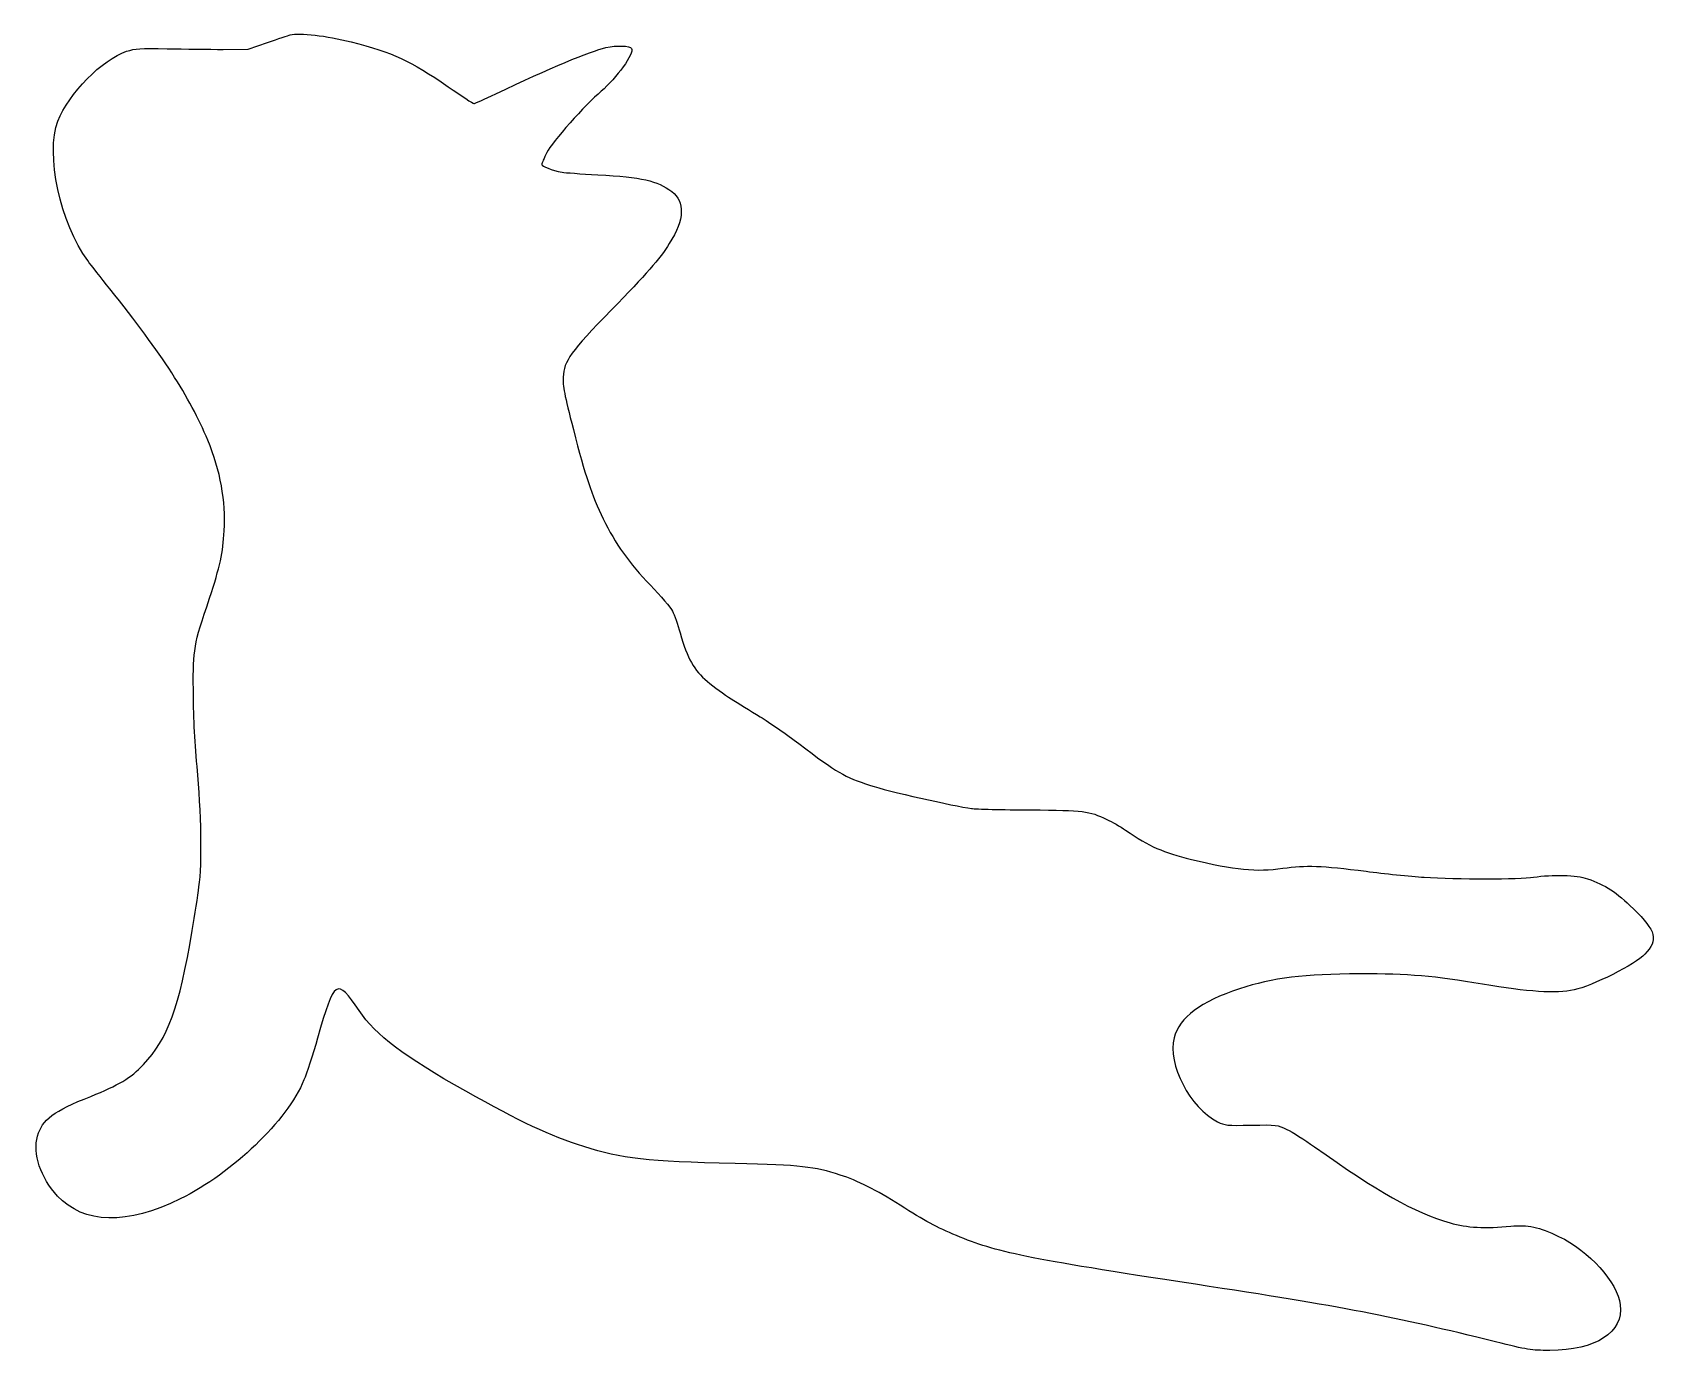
# Model space of a CAD drawing. Header units: centimetres. Extents: x -17.7 to 17.8, y -14.3 to 14.4.
import ezdxf

# ---------------------------------------------------------------- set-up
doc = ezdxf.new("R2010")
doc.units = ezdxf.units.CM
doc.header["$MEASUREMENT"] = 0
doc.layers.add('Layer 1', color=7, linetype='Continuous')

msp = doc.modelspace()

# ---------------------------------------------------------------- linework, layer by layer
at = {"layer": 'Layer 1'}
msp.add_open_spline([(-12.08264, 14.33689), (-12.12145, 14.32631), (-12.3437, 14.25222), (-12.57653, 14.17108), (-12.57653, 14.17108), (-12.57653, 14.17108), (-12.99986, 14.02644), (-12.99986, 14.02644), (-12.99986, 14.02644), (-12.99986, 14.02644), (-13.54667, 14.02291), (-13.54667, 14.02291), (-13.54667, 14.02291), (-13.84653, 14.02291), (-14.39334, 14.02997), (-14.76375, 14.03702), (-14.76375, 14.03702), (-15.36347, 14.0476), (-15.45872, 14.04408), (-15.65275, 13.98058), (-15.65275, 13.98058), (-16.17839, 13.80772), (-16.91922, 13.0563), (-17.14853, 12.46011), (-17.14853, 12.46011), (-17.4237, 11.7475), (-17.09561, 10.21644), (-16.49942, 9.41917), (-16.49942, 9.41917), (-16.42181, 9.31334), (-16.20309, 9.03464), (-16.01611, 8.80181), (-16.01611, 8.80181), (-14.86605, 7.366), (-14.27692, 6.45584), (-13.8818, 5.50334), (-13.8818, 5.50334), (-13.60311, 4.83306), (-13.48669, 4.18395), (-13.52197, 3.52778), (-13.52197, 3.52778), (-13.55019, 3.04447), (-13.61369, 2.75167), (-13.843, 2.06022), (-13.843, 2.06022), (-14.19225, 1.01247), (-14.19931, 0.97366), (-14.19578, 0.07055), (-14.19578, 0.07055), (-14.19578, -0.46214), (-14.16756, -1.01248), (-14.11464, -1.60514), (-14.11464, -1.60514), (-14.01939, -2.60703), (-14.00175, -3.71475), (-14.07231, -4.23333), (-14.07231, -4.23333), (-14.097, -4.41677), (-14.16403, -4.84716), (-14.22048, -5.18583), (-14.22048, -5.18583), (-14.50623, -6.88269), (-14.74259, -7.5318), (-15.28587, -8.10683), (-15.28587, -8.10683), (-15.56104, -8.39964), (-15.82562, -8.55486), (-16.4324, -8.79827), (-16.4324, -8.79827), (-17.25084, -9.12283), (-17.48721, -9.29921), (-17.59304, -9.66258), (-17.59304, -9.66258), (-17.7024, -10.04711), (-17.52954, -10.56922), (-17.1556, -10.97139), (-17.1556, -10.97139), (-16.59116, -11.5817), (-15.62807, -11.60639), (-14.48154, -11.03489), (-14.48154, -11.03489), (-13.32796, -10.45986), (-12.15673, -9.33803), (-11.78279, -8.43845), (-11.78279, -8.43845), (-11.72635, -8.30792), (-11.59582, -7.8987), (-11.48646, -7.52828), (-11.48646, -7.52828), (-11.11604, -6.23711), (-11.07018, -6.20889), (-10.58335, -6.92503), (-10.58335, -6.92503), (-10.20941, -7.47536), (-9.61674, -7.91986), (-8.25502, -8.68539), (-8.25502, -8.68539), (-7.06263, -9.35567), (-6.41705, -9.65906), (-5.67974, -9.89189), (-5.67974, -9.89189), (-4.83307, -10.16), (-4.33213, -10.21645), (-2.38127, -10.26231), (-2.38127, -10.26231), (-0.93488, -10.29759), (-0.6703, -10.32934), (-0.08821, -10.51278), (-0.08821, -10.51278), (0.28926, -10.63625), (0.6879, -10.83734), (1.21707, -11.17247), (1.21707, -11.17247), (1.75682, -11.51466), (2.01082, -11.65225), (2.44474, -11.83216), (2.44474, -11.83216), (3.32668, -12.20258), (3.91935, -12.32252), (7.65527, -12.89402), (7.65527, -12.89402), (10.87613, -13.38438), (11.96621, -13.59252), (14.1993, -14.14991), (14.1993, -14.14991), (14.89427, -14.32277), (14.96836, -14.33335), (15.38111, -14.33688), (15.38111, -14.33688), (16.383, -14.33688), (17.00036, -13.93824), (16.91922, -13.34557), (16.91922, -13.34557), (16.85219, -12.84463), (16.24189, -12.16729), (15.57514, -11.84979), (15.57514, -11.84979), (15.14828, -11.64518), (14.89781, -11.59226), (14.53445, -11.62754), (14.53445, -11.62754), (13.98412, -11.68398), (13.56431, -11.65929), (13.21153, -11.55698), (13.21153, -11.55698), (12.4072, -11.31709), (11.64872, -10.89023), (10.2482, -9.8954), (10.2482, -9.8954), (10.03653, -9.74723), (9.76489, -9.57437), (9.64848, -9.51793), (9.64848, -9.51793), (9.44034, -9.41915), (9.43329, -9.41562), (8.87237, -9.42621), (8.87237, -9.42621), (8.33615, -9.43679), (8.30087, -9.43327), (8.13506, -9.35213), (8.13506, -9.35213), (7.54239, -9.0558), (7.04145, -8.08919), (7.18962, -7.52121), (7.18962, -7.52121), (7.30604, -7.07671), (7.7717, -6.73099), (8.61837, -6.45229), (8.61837, -6.45229), (9.34509, -6.21593), (10.02948, -6.13126), (11.23598, -6.12773), (11.23598, -6.12773), (12.31195, -6.12773), (12.86229, -6.17359), (13.91709, -6.35351), (13.91709, -6.35351), (14.90134, -6.52284), (15.5187, -6.56165), (15.91028, -6.47698), (15.91028, -6.47698), (16.30186, -6.39584), (17.25789, -5.91606), (17.45545, -5.70087), (17.45545, -5.70087), (17.75178, -5.37984), (17.70592, -5.20345), (17.20498, -4.70956), (17.20498, -4.70956), (16.83456, -4.3462), (16.59467, -4.19098), (16.20309, -4.05339), (16.20309, -4.05339), (15.97378, -3.97578), (15.43403, -3.95814), (15.02834, -4.02164), (15.02834, -4.02164), (14.72495, -4.0675), (13.34912, -4.0675), (12.64356, -4.02164), (12.64356, -4.02164), (12.33664, -4.00047), (11.76514, -3.94403), (11.37709, -3.89111), (11.37709, -3.89111), (10.39637, -3.76764), (10.07181, -3.75353), (9.56028, -3.82761), (9.56028, -3.82761), (8.98525, -3.90875), (8.509, -3.86289), (7.56709, -3.63358), (7.56709, -3.63358), (6.94267, -3.48189), (6.66751, -3.35841), (6.13128, -2.99505), (6.13128, -2.99505), (6.01486, -2.91391), (5.83495, -2.81161), (5.72559, -2.76222), (5.72559, -2.76222), (5.31284, -2.57172), (5.24581, -2.56466), (4.05695, -2.55408), (4.05695, -2.55408), (3.44664, -2.55055), (2.86809, -2.53644), (2.76931, -2.52233), (2.76931, -2.52233), (2.40595, -2.47647), (0.92075, -2.1378), (0.56798, -2.02139), (0.56798, -2.02139), (-0.02116, -1.82736), (-0.13758, -1.75681), (-0.99483, -1.1077), (-0.99483, -1.1077), (-1.25236, -0.91367), (-1.62983, -0.64909), (-1.83444, -0.52562), (-1.83444, -0.52562), (-2.03905, -0.39862), (-2.3248, -0.22223), (-2.46944, -0.13404), (-2.46944, -0.13404), (-2.61408, -0.04232), (-2.85044, 0.12702), (-2.98802, 0.24696), (-2.98802, 0.24696), (-3.28435, 0.4939), (-3.41841, 0.73732), (-3.58069, 1.30177), (-3.58069, 1.30177), (-3.63008, 1.48521), (-3.70769, 1.70041), (-3.7465, 1.77802), (-3.7465, 1.77802), (-3.78883, 1.85916), (-4.00403, 2.11316), (-4.22981, 2.34599), (-4.22981, 2.34599), (-4.68842, 2.81518), (-4.99534, 3.2491), (-5.25639, 3.78885), (-5.25639, 3.78885), (-5.51392, 4.31449), (-5.64797, 4.72018), (-5.90903, 5.73618), (-5.90903, 5.73618), (-6.10659, 6.50171), (-6.14186, 6.68515), (-6.13128, 6.87918), (-6.13128, 6.87918), (-6.11364, 7.23196), (-5.969, 7.43304), (-5.08, 8.34321), (-5.08, 8.34321), (-4.32153, 9.11579), (-4.02872, 9.45093), (-3.81706, 9.7896), (-3.81706, 9.7896), (-3.48545, 10.32229), (-3.46781, 10.70329), (-3.76414, 10.92202), (-3.76414, 10.92202), (-4.09575, 11.16544), (-4.4062, 11.23599), (-5.37281, 11.28891), (-5.37281, 11.28891), (-5.74675, 11.31008), (-6.096, 11.33477), (-6.15598, 11.34535), (-6.15598, 11.34535), (-6.3747, 11.38768), (-6.59695, 11.47235), (-6.59695, 11.51468), (-6.59695, 11.51468), (-6.59695, 11.53937), (-6.54756, 11.65579), (-6.48759, 11.77574), (-6.48759, 11.77574), (-6.37823, 11.99799), (-5.64445, 12.82349), (-5.30226, 13.10924), (-5.30226, 13.10924), (-4.97065, 13.39146), (-4.57554, 13.93827), (-4.63904, 14.04057), (-4.63904, 14.04057), (-4.67785, 14.1076), (-4.96007, 14.11465), (-5.19996, 14.06174), (-5.19996, 14.06174), (-5.54921, 13.9806), (-6.42057, 13.61371), (-7.59885, 13.05632), (-7.59885, 13.05632), (-7.84932, 12.93638), (-8.06452, 12.84113), (-8.07863, 12.84113), (-8.07863, 12.84113), (-8.09627, 12.84113), (-8.34674, 13.00694), (-8.63602, 13.20802), (-8.63602, 13.20802), (-9.48269, 13.78658), (-9.82135, 13.94533), (-10.75621, 14.18521), (-10.75621, 14.18521), (-11.2889, 14.32279), (-11.87452, 14.38982), (-12.08265, 14.3369), (-12.08265, 14.3369), (-12.08265, 14.3369), (-12.08264, 14.33689), (-12.08264, 14.33689)], degree=3, knots=[0, 0, 0, 0, 0.01176471, 0.01176471, 0.01176471, 0.01176471, 0.02352941, 0.02352941, 0.02352941, 0.02352941, 0.03529412, 0.03529412, 0.03529412, 0.03529412, 0.04705882, 0.04705882, 0.04705882, 0.04705882, 0.05882353, 0.05882353, 0.05882353, 0.05882353, 0.07058824, 0.07058824, 0.07058824, 0.07058824, 0.08235294, 0.08235294, 0.08235294, 0.08235294, 0.09411765, 0.09411765, 0.09411765, 0.09411765, 0.10588235, 0.10588235, 0.10588235, 0.10588235, 0.11764706, 0.11764706, 0.11764706, 0.11764706, 0.12941176, 0.12941176, 0.12941176, 0.12941176, 0.14117647, 0.14117647, 0.14117647, 0.14117647, 0.15294118, 0.15294118, 0.15294118, 0.15294118, 0.16470588, 0.16470588, 0.16470588, 0.16470588, 0.17647059, 0.17647059, 0.17647059, 0.17647059, 0.18823529, 0.18823529, 0.18823529, 0.18823529, 0.2, 0.2, 0.2, 0.2, 0.21176471, 0.21176471, 0.21176471, 0.21176471, 0.22352941, 0.22352941, 0.22352941, 0.22352941, 0.23529412, 0.23529412, 0.23529412, 0.23529412, 0.24705882, 0.24705882, 0.24705882, 0.24705882, 0.25882353, 0.25882353, 0.25882353, 0.25882353, 0.27058824, 0.27058824, 0.27058824, 0.27058824, 0.28235294, 0.28235294, 0.28235294, 0.28235294, 0.29411765, 0.29411765, 0.29411765, 0.29411765, 0.30588235, 0.30588235, 0.30588235, 0.30588235, 0.31764706, 0.31764706, 0.31764706, 0.31764706, 0.32941176, 0.32941176, 0.32941176, 0.32941176, 0.34117647, 0.34117647, 0.34117647, 0.34117647, 0.35294118, 0.35294118, 0.35294118, 0.35294118, 0.36470588, 0.36470588, 0.36470588, 0.36470588, 0.37647059, 0.37647059, 0.37647059, 0.37647059, 0.38823529, 0.38823529, 0.38823529, 0.38823529, 0.4, 0.4, 0.4, 0.4, 0.41176471, 0.41176471, 0.41176471, 0.41176471, 0.42352941, 0.42352941, 0.42352941, 0.42352941, 0.43529412, 0.43529412, 0.43529412, 0.43529412, 0.44705882, 0.44705882, 0.44705882, 0.44705882, 0.45882353, 0.45882353, 0.45882353, 0.45882353, 0.47058824, 0.47058824, 0.47058824, 0.47058824, 0.48235294, 0.48235294, 0.48235294, 0.48235294, 0.49411765, 0.49411765, 0.49411765, 0.49411765, 0.50588235, 0.50588235, 0.50588235, 0.50588235, 0.51764706, 0.51764706, 0.51764706, 0.51764706, 0.52941176, 0.52941176, 0.52941176, 0.52941176, 0.54117647, 0.54117647, 0.54117647, 0.54117647, 0.55294118, 0.55294118, 0.55294118, 0.55294118, 0.56470588, 0.56470588, 0.56470588, 0.56470588, 0.57647059, 0.57647059, 0.57647059, 0.57647059, 0.58823529, 0.58823529, 0.58823529, 0.58823529, 0.6, 0.6, 0.6, 0.6, 0.61176471, 0.61176471, 0.61176471, 0.61176471, 0.62352941, 0.62352941, 0.62352941, 0.62352941, 0.63529412, 0.63529412, 0.63529412, 0.63529412, 0.64705882, 0.64705882, 0.64705882, 0.64705882, 0.65882353, 0.65882353, 0.65882353, 0.65882353, 0.67058824, 0.67058824, 0.67058824, 0.67058824, 0.68235294, 0.68235294, 0.68235294, 0.68235294, 0.69411765, 0.69411765, 0.69411765, 0.69411765, 0.70588235, 0.70588235, 0.70588235, 0.70588235, 0.71764706, 0.71764706, 0.71764706, 0.71764706, 0.72941176, 0.72941176, 0.72941176, 0.72941176, 0.74117647, 0.74117647, 0.74117647, 0.74117647, 0.75294118, 0.75294118, 0.75294118, 0.75294118, 0.76470588, 0.76470588, 0.76470588, 0.76470588, 0.77647059, 0.77647059, 0.77647059, 0.77647059, 0.78823529, 0.78823529, 0.78823529, 0.78823529, 0.8, 0.8, 0.8, 0.8, 0.81176471, 0.81176471, 0.81176471, 0.81176471, 0.82352941, 0.82352941, 0.82352941, 0.82352941, 0.83529412, 0.83529412, 0.83529412, 0.83529412, 0.84705882, 0.84705882, 0.84705882, 0.84705882, 0.85882353, 0.85882353, 0.85882353, 0.85882353, 0.87058824, 0.87058824, 0.87058824, 0.87058824, 0.88235294, 0.88235294, 0.88235294, 0.88235294, 0.89411765, 0.89411765, 0.89411765, 0.89411765, 0.90588235, 0.90588235, 0.90588235, 0.90588235, 0.91764706, 0.91764706, 0.91764706, 0.91764706, 0.92941176, 0.92941176, 0.92941176, 0.92941176, 0.94117647, 0.94117647, 0.94117647, 0.94117647, 0.95294118, 0.95294118, 0.95294118, 0.95294118, 0.96470588, 0.96470588, 0.96470588, 0.96470588, 0.97647059, 0.97647059, 0.97647059, 0.97647059, 1, 1, 1, 1], dxfattribs=at)

doc.saveas('drawing.dxf')
